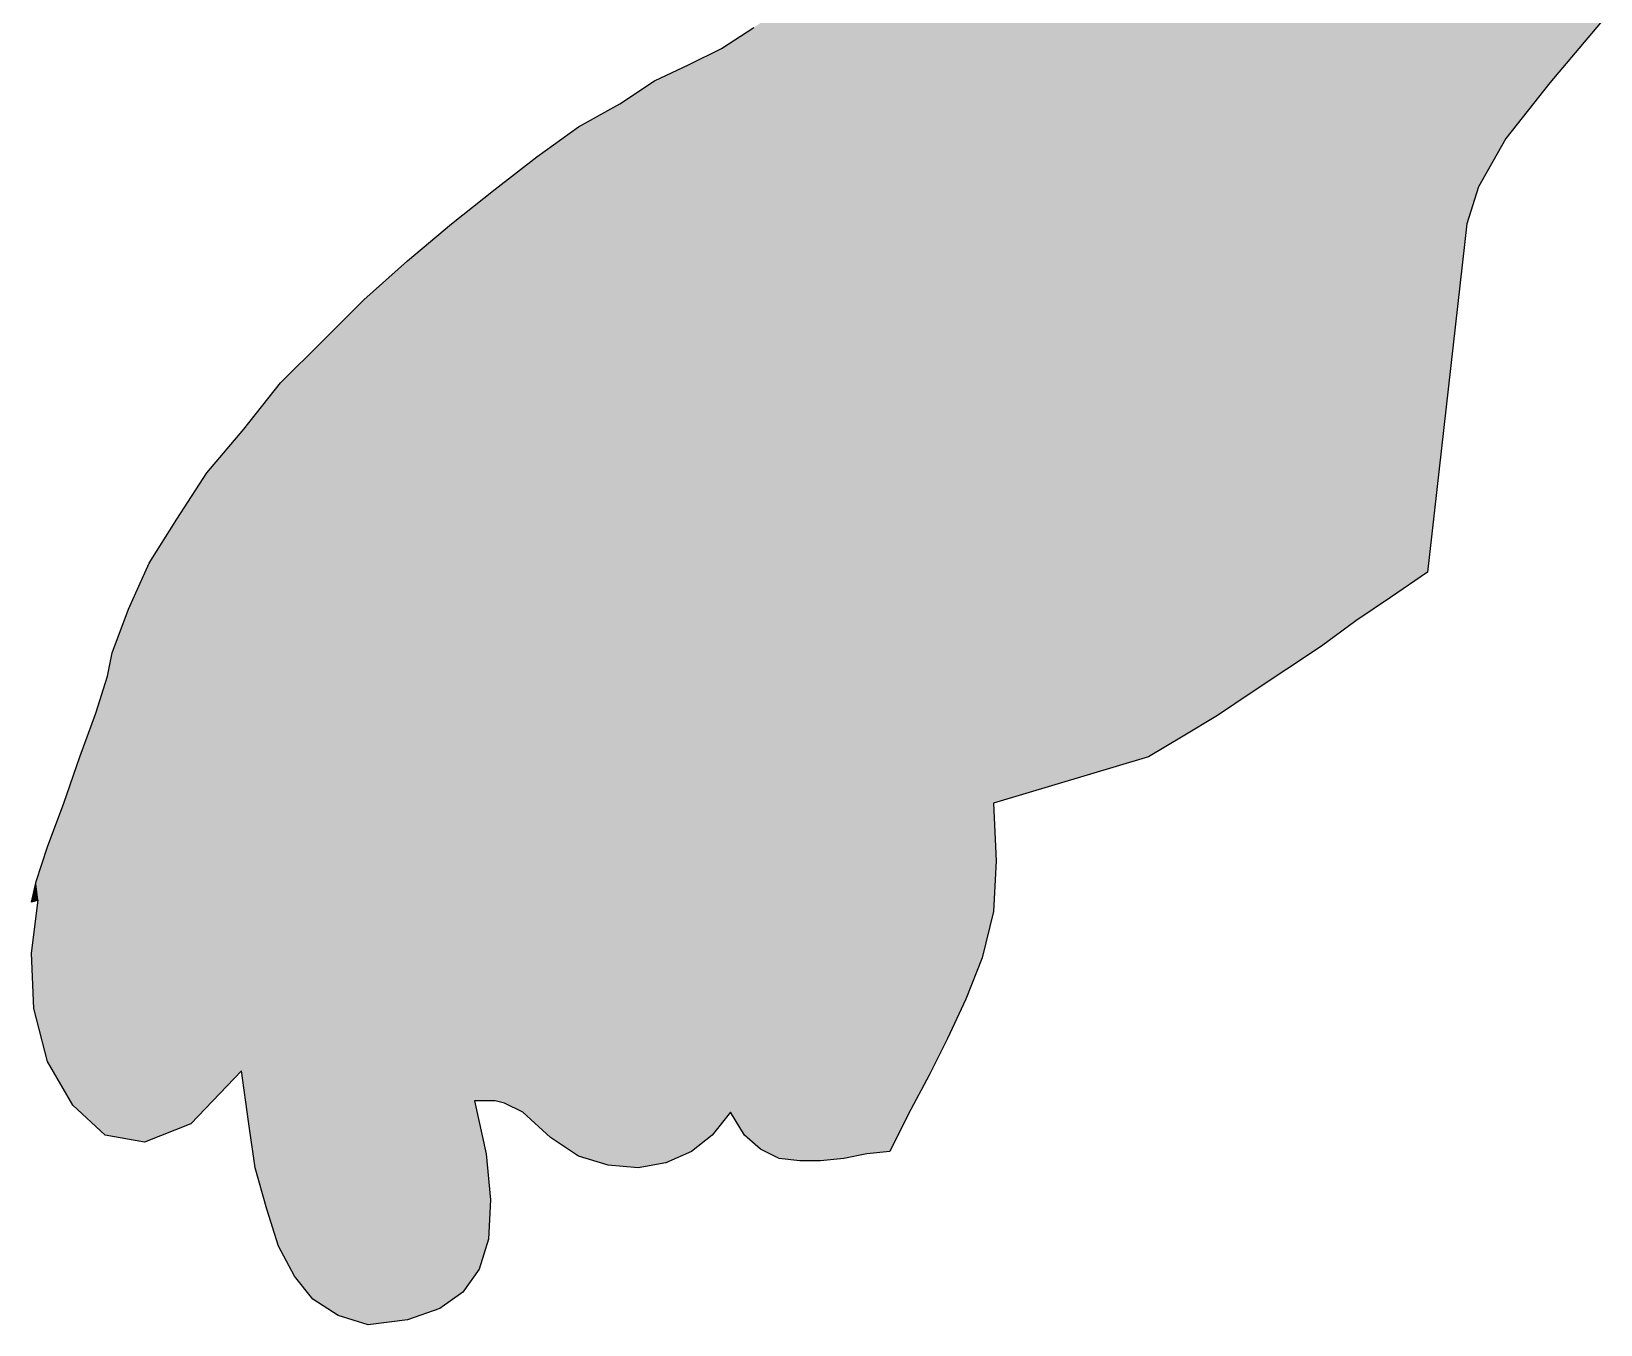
# Model space of a CAD drawing. Extents: x -73 to 16, y -2 to 165.
# Drawn here: x -72.85 to -59.81, y 75.49 to 86.23 of the extents above; entities that cross this region are included whole.
import ezdxf

# ---------------------------------------------------------------- set-up
doc = ezdxf.new("R2010")
doc.units = 0
doc.header["$LTSCALE"] = 25
doc.layers.get('0').update_dxf_attribs({"linetype": 'CONTINUOUS'})
doc.layers.add('7', color=7, linetype='CONTINUOUS')

# ---------------------------------------------------------------- blocks, each defined once
blk = doc.blocks.new('*U0')
for points in [[(-60.232, 85.805), (-60.27, 98.783), (-60.232, 98.862)], [(-60.232, 85.805), (-60.232, 98.862), (-59.81, 86.303)], [(-60.27, 85.756), (-60.596, 98.162), (-60.27, 98.783)], [(-60.27, 85.756), (-60.27, 98.783), (-60.232, 85.805)], [(-60.596, 85.344), (-60.825, 97.724), (-60.596, 98.162)], [(-60.596, 85.344), (-60.596, 98.162), (-60.27, 85.756)], [(-60.825, 84.942), (-60.883, 97.614), (-60.825, 97.724)], [(-60.825, 84.942), (-60.825, 97.724), (-60.596, 85.344)], [(-60.922, 84.635), (-61.248, 96.931), (-60.922, 97.542)], [(-60.883, 84.758), (-60.922, 97.542), (-60.883, 97.614)], [(-60.922, 84.635), (-60.922, 97.542), (-60.883, 84.758)], [(-60.883, 84.758), (-60.883, 97.614), (-60.825, 84.942)], [(-61.248, 81.74), (-61.477, 96.502), (-61.248, 96.931)], [(-61.248, 81.74), (-61.248, 96.931), (-60.922, 84.635)], [(-61.477, 81.583), (-61.554, 96.358), (-61.477, 96.502)], [(-61.477, 81.583), (-61.477, 96.502), (-61.248, 81.74)], [(-61.554, 81.53), (-61.842, 95.822), (-61.554, 96.358)], [(-61.554, 81.53), (-61.554, 96.358), (-61.477, 81.583)], [(-61.842, 81.338), (-62.053, 95.428), (-61.842, 95.822)], [(-61.842, 81.338), (-61.842, 95.822), (-61.554, 81.53)], [(-62.053, 81.183), (-62.129, 95.294), (-62.053, 95.428)], [(-62.053, 81.183), (-62.053, 95.428), (-61.842, 81.338)], [(-62.129, 81.127), (-62.417, 94.787), (-62.129, 95.294)], [(-62.129, 81.127), (-62.129, 95.294), (-62.053, 81.183)], [(-62.417, 80.935), (-62.609, 94.45), (-62.417, 94.787)], [(-62.417, 80.935), (-62.417, 94.787), (-62.129, 81.127)], [(-62.609, 80.808), (-62.705, 94.277), (-62.609, 94.45)], [(-62.609, 80.808), (-62.609, 94.45), (-62.417, 80.935)], [(-62.705, 80.744), (-62.992, 93.757), (-62.705, 94.277)], [(-62.705, 80.744), (-62.705, 94.277), (-62.609, 80.808)], [(-62.992, 80.552), (-63.107, 93.55), (-62.992, 93.757)], [(-62.992, 80.552), (-62.992, 93.757), (-62.705, 80.744)], [(-63.107, 80.483), (-63.279, 93.234), (-63.107, 93.55)], [(-63.107, 80.483), (-63.107, 93.55), (-62.992, 80.552)], [(-63.279, 80.379), (-63.394, 93.025), (-63.279, 93.234)], [(-63.279, 80.379), (-63.279, 93.234), (-63.107, 80.483)], [(-63.394, 80.311), (-63.394, 93.025), (-63.279, 80.379)], [(-63.394, 80.311), (-63.548, 89.96), (-63.394, 90.233)], [(-63.548, 80.218), (-63.567, 89.926), (-63.548, 89.96)], [(-63.548, 80.218), (-63.548, 89.96), (-63.394, 80.311)], [(-63.587, 80.201), (-63.759, 89.62), (-63.587, 89.895)], [(-63.567, 80.207), (-63.587, 89.895), (-63.567, 89.926)], [(-63.587, 80.201), (-63.587, 89.895), (-63.567, 80.207)], [(-63.567, 80.207), (-63.567, 89.926), (-63.548, 80.218)], [(-63.759, 80.15), (-63.912, 89.397), (-63.759, 89.62)], [(-63.759, 80.15), (-63.759, 89.62), (-63.587, 80.201)], [(-63.97, 80.086), (-64.046, 89.205), (-63.97, 89.313)], [(-63.931, 80.098), (-63.97, 89.313), (-63.931, 89.369)], [(-63.97, 80.086), (-63.97, 89.313), (-63.931, 80.098)], [(-63.912, 80.104), (-63.931, 89.369), (-63.912, 89.397)], [(-63.931, 80.098), (-63.931, 89.369), (-63.912, 80.104)], [(-63.912, 80.104), (-63.912, 89.397), (-63.759, 80.15)], [(-64.046, 80.064), (-64.161, 89.041), (-64.046, 89.205)], [(-64.046, 80.064), (-64.046, 89.205), (-63.97, 80.086)], [(-64.161, 80.029), (-64.2, 88.987), (-64.161, 89.041)], [(-64.161, 80.029), (-64.161, 89.041), (-64.046, 80.064)], [(-64.219, 80.012), (-64.296, 88.859), (-64.219, 88.962)], [(-64.2, 80.018), (-64.219, 88.962), (-64.2, 88.987)], [(-64.219, 80.012), (-64.219, 88.962), (-64.2, 80.018)], [(-64.2, 80.018), (-64.2, 88.987), (-64.161, 80.029)], [(-64.296, 79.989), (-64.41, 88.706), (-64.296, 88.859)], [(-64.296, 79.989), (-64.296, 88.859), (-64.219, 80.012)], [(-64.43, 79.949), (-64.545, 88.53), (-64.43, 88.68)], [(-64.41, 79.955), (-64.43, 88.68), (-64.41, 88.706)], [(-64.43, 79.949), (-64.43, 88.68), (-64.41, 79.955)], [(-64.41, 79.955), (-64.41, 88.706), (-64.296, 79.989)], [(-64.545, 79.915), (-64.679, 88.354), (-64.545, 88.53)], [(-64.545, 79.915), (-64.545, 88.53), (-64.43, 79.949)], [(-64.679, 79.875), (-64.832, 88.165), (-64.679, 88.354)], [(-64.679, 79.875), (-64.679, 88.354), (-64.545, 79.915)], [(-64.852, 78.923), (-64.928, 88.047), (-64.852, 88.141)], [(-64.832, 79.829), (-64.852, 88.141), (-64.832, 88.165)], [(-64.852, 79.823), (-64.852, 88.141), (-64.832, 79.829)], [(-64.832, 79.829), (-64.832, 88.165), (-64.679, 79.875)], [(-64.948, 78.539), (-65.082, 87.872), (-64.948, 88.025)], [(-64.928, 78.618), (-64.948, 88.025), (-64.928, 88.047)], [(-64.948, 78.539), (-64.948, 88.025), (-64.928, 78.618)], [(-64.928, 78.618), (-64.928, 88.047), (-64.852, 78.923)], [(-65.082, 78.194), (-65.196, 87.74), (-65.082, 87.872)], [(-65.082, 78.194), (-65.082, 87.872), (-64.948, 78.539)], [(-65.196, 77.95), (-65.235, 87.699), (-65.196, 87.74)], [(-65.196, 77.95), (-65.196, 87.74), (-65.082, 78.194)], [(-65.235, 77.869), (-65.388, 87.535), (-65.235, 87.699)], [(-65.235, 77.869), (-65.235, 87.699), (-65.196, 77.95)], [(-65.388, 77.562), (-65.465, 87.453), (-65.388, 87.535)], [(-65.388, 77.562), (-65.388, 87.535), (-65.235, 77.869)], [(-65.561, 77.236), (-65.714, 87.186), (-65.561, 87.35)], [(-65.465, 77.417), (-65.561, 87.35), (-65.465, 87.453)], [(-65.561, 77.236), (-65.561, 87.35), (-65.465, 77.417)], [(-65.465, 77.417), (-65.465, 87.453), (-65.388, 77.562)], [(-65.733, 76.928), (-65.906, 87.005), (-65.733, 87.166)], [(-65.714, 76.929), (-65.733, 87.166), (-65.714, 87.186)], [(-65.733, 76.928), (-65.733, 87.166), (-65.714, 76.929)], [(-65.714, 76.929), (-65.714, 87.186), (-65.561, 77.236)], [(-65.906, 76.911), (-66.001, 86.917), (-65.906, 87.005)], [(-65.906, 76.911), (-65.906, 87.005), (-65.733, 76.928)], [(-66.097, 76.872), (-66.289, 86.667), (-66.097, 86.833)], [(-66.001, 76.891), (-66.097, 86.833), (-66.001, 86.917)], [(-66.097, 76.872), (-66.097, 86.833), (-66.001, 76.891)], [(-66.001, 76.891), (-66.001, 86.917), (-65.906, 76.911)], [(-66.289, 76.852), (-66.462, 86.531), (-66.289, 86.667)], [(-66.289, 76.852), (-66.289, 86.667), (-66.097, 76.872)], [(-66.557, 76.863), (-66.634, 86.405), (-66.557, 86.456)], [(-66.462, 76.852), (-66.557, 86.456), (-66.462, 86.531)], [(-66.557, 76.863), (-66.557, 86.456), (-66.462, 76.852)], [(-66.462, 76.852), (-66.462, 86.531), (-66.289, 76.852)], [(-66.788, 76.949), (-66.845, 86.265), (-66.788, 86.303)], [(-66.634, 76.872), (-66.788, 86.303), (-66.634, 86.405)], [(-66.788, 76.949), (-66.788, 86.303), (-66.634, 76.872)], [(-66.634, 76.872), (-66.634, 86.405), (-66.557, 76.863)], [(-66.922, 77.064), (-67.037, 86.141), (-66.922, 86.215)], [(-66.845, 76.998), (-66.922, 86.215), (-66.845, 86.265)], [(-66.922, 77.064), (-66.922, 86.215), (-66.845, 76.998)], [(-66.845, 76.998), (-66.845, 86.265), (-66.788, 76.949)], [(-67.19, 77.064), (-67.362, 85.968), (-67.19, 86.054)], [(-67.114, 77.16), (-67.19, 86.054), (-67.114, 86.092)], [(-67.19, 77.064), (-67.19, 86.054), (-67.114, 77.16)], [(-67.037, 77.255), (-67.114, 86.092), (-67.037, 86.141)], [(-67.114, 77.16), (-67.114, 86.092), (-67.037, 77.255)], [(-67.037, 77.255), (-67.037, 86.141), (-66.922, 77.064)], [(-67.382, 76.921), (-67.574, 85.868), (-67.382, 85.958)], [(-67.362, 76.929), (-67.382, 85.958), (-67.362, 85.968)], [(-67.382, 76.921), (-67.382, 85.958), (-67.362, 76.929)], [(-67.362, 76.929), (-67.362, 85.968), (-67.19, 77.064)], [(-67.67, 76.818), (-67.804, 85.734), (-67.67, 85.823)], [(-67.574, 76.834), (-67.67, 85.823), (-67.574, 85.868)], [(-67.67, 76.818), (-67.67, 85.823), (-67.574, 76.834)], [(-67.574, 76.834), (-67.574, 85.868), (-67.382, 76.921)], [(-67.804, 76.795), (-67.957, 85.632), (-67.804, 85.734)], [(-67.804, 76.795), (-67.804, 85.734), (-67.67, 76.818)], [(-68.053, 76.815), (-68.302, 85.44), (-68.053, 85.579)], [(-67.957, 76.807), (-68.053, 85.579), (-67.957, 85.632)], [(-68.053, 76.815), (-68.053, 85.579), (-67.957, 76.807)], [(-67.957, 76.807), (-67.957, 85.632), (-67.804, 76.795)], [(-68.302, 76.891), (-68.532, 85.274), (-68.302, 85.44)], [(-68.302, 76.891), (-68.302, 85.44), (-68.053, 76.815)], [(-68.532, 77.045), (-68.647, 85.191), (-68.532, 85.274)], [(-68.532, 77.045), (-68.532, 85.274), (-68.302, 76.891)], [(-68.647, 77.15), (-68.762, 85.102), (-68.647, 85.191)], [(-68.647, 77.15), (-68.647, 85.191), (-68.532, 77.045)], [(-68.762, 77.255), (-68.916, 84.982), (-68.762, 85.102)], [(-68.762, 77.255), (-68.762, 85.102), (-68.647, 77.15)], [(-69.049, 77.351), (-69.069, 84.862), (-69.049, 84.877)], [(-69.031, 77.351), (-69.049, 84.877), (-69.031, 84.892)], [(-69.049, 77.351), (-69.049, 84.877), (-69.031, 77.351)], [(-68.992, 77.351), (-69.031, 84.892), (-68.992, 84.923)], [(-69.031, 77.351), (-69.031, 84.892), (-68.992, 77.351)], [(-68.916, 77.332), (-68.992, 84.923), (-68.916, 84.982)], [(-68.992, 77.351), (-68.992, 84.923), (-68.916, 77.332)], [(-68.916, 77.332), (-68.916, 84.982), (-68.762, 77.255)], [(-69.165, 75.897), (-69.261, 84.711), (-69.165, 84.786)], [(-69.126, 77.351), (-69.165, 84.786), (-69.126, 84.817)], [(-69.165, 77.351), (-69.165, 84.786), (-69.126, 77.351)], [(-69.069, 77.351), (-69.126, 84.817), (-69.069, 84.862)], [(-69.126, 77.351), (-69.126, 84.817), (-69.069, 77.351)], [(-69.069, 77.351), (-69.069, 84.862), (-69.049, 77.351)], [(-69.356, 75.693), (-69.452, 84.554), (-69.356, 84.635)], [(-69.261, 75.76), (-69.356, 84.635), (-69.261, 84.711)], [(-69.356, 75.693), (-69.356, 84.635), (-69.261, 75.76)], [(-69.261, 75.76), (-69.261, 84.711), (-69.165, 75.897)], [(-69.452, 75.626), (-69.721, 84.328), (-69.452, 84.554)], [(-69.452, 75.626), (-69.452, 84.554), (-69.356, 75.693)], [(-69.721, 75.53), (-70.047, 84.037), (-69.721, 84.328)], [(-69.721, 75.53), (-69.721, 84.328), (-69.452, 75.626)], [(-70.085, 75.503), (-70.296, 83.792), (-70.085, 84.002)], [(-70.047, 75.491), (-70.085, 84.002), (-70.047, 84.037)], [(-70.085, 75.503), (-70.085, 84.002), (-70.047, 75.491)], [(-70.047, 75.491), (-70.047, 84.037), (-69.721, 75.53)], [(-70.296, 75.568), (-70.43, 83.657), (-70.296, 83.792)], [(-70.296, 75.568), (-70.296, 83.792), (-70.085, 75.503)], [(-70.507, 75.703), (-70.66, 83.427), (-70.507, 83.58)], [(-70.43, 75.654), (-70.507, 83.58), (-70.43, 83.657)], [(-70.507, 75.703), (-70.507, 83.58), (-70.43, 75.654)], [(-70.43, 75.654), (-70.43, 83.657), (-70.296, 75.568)], [(-70.775, 76.107), (-70.794, 83.288), (-70.775, 83.313)], [(-70.66, 75.894), (-70.775, 83.313), (-70.66, 83.427)], [(-70.775, 76.107), (-70.775, 83.313), (-70.66, 75.894)], [(-70.66, 75.894), (-70.66, 83.427), (-70.507, 75.703)], [(-70.794, 76.143), (-70.89, 83.168), (-70.794, 83.288)], [(-70.794, 76.143), (-70.794, 83.288), (-70.775, 76.107)], [(-70.986, 76.795), (-71.043, 82.977), (-70.986, 83.048)], [(-70.89, 76.45), (-70.986, 83.048), (-70.89, 83.168)], [(-70.986, 76.795), (-70.986, 83.048), (-70.89, 76.45)], [(-70.89, 76.45), (-70.89, 83.168), (-70.794, 76.143)], [(-71.082, 77.461), (-71.101, 82.906), (-71.082, 82.929)], [(-71.043, 77.178), (-71.082, 82.929), (-71.043, 82.977)], [(-71.082, 77.461), (-71.082, 82.929), (-71.043, 77.178)], [(-71.043, 77.178), (-71.043, 82.977), (-70.986, 76.795)], [(-71.101, 77.6), (-71.388, 82.565), (-71.101, 82.906)], [(-71.101, 77.6), (-71.101, 82.906), (-71.082, 77.461)], [(-71.388, 77.3), (-71.522, 82.359), (-71.388, 82.565)], [(-71.388, 77.3), (-71.388, 82.565), (-71.101, 77.6)], [(-71.522, 77.16), (-71.638, 82.181), (-71.522, 82.359)], [(-71.522, 77.16), (-71.522, 82.359), (-71.388, 77.3)], [(-71.638, 77.113), (-71.868, 81.817), (-71.638, 82.181)], [(-71.638, 77.113), (-71.638, 82.181), (-71.522, 77.16)], [(-71.868, 77.021), (-71.906, 81.733), (-71.868, 81.817)], [(-71.868, 77.021), (-71.868, 81.817), (-71.638, 77.113)], [(-71.906, 77.006), (-72.04, 81.433), (-71.906, 81.733)], [(-71.906, 77.006), (-71.906, 81.733), (-71.868, 77.021)], [(-72.04, 77.03), (-72.174, 81.07), (-72.04, 81.433)], [(-72.04, 77.03), (-72.04, 81.433), (-71.906, 77.006)], [(-72.174, 77.054), (-72.213, 80.878), (-72.174, 81.07)], [(-72.174, 77.054), (-72.174, 81.07), (-72.04, 77.03)], [(-72.213, 77.06), (-72.232, 80.818), (-72.213, 80.878)], [(-72.213, 77.06), (-72.213, 80.878), (-72.174, 77.054)], [(-72.232, 77.064), (-72.309, 80.571), (-72.232, 80.818)], [(-72.232, 77.064), (-72.232, 80.818), (-72.213, 77.06)], [(-72.309, 77.135), (-72.443, 80.207), (-72.309, 80.571)], [(-72.309, 77.135), (-72.309, 80.571), (-72.232, 77.064)], [(-72.443, 77.26), (-72.5, 80.043), (-72.443, 80.207)], [(-72.443, 77.26), (-72.443, 80.207), (-72.309, 77.135)], [(-72.5, 77.313), (-72.577, 79.823), (-72.5, 80.043)], [(-72.5, 77.313), (-72.5, 80.043), (-72.443, 77.26)], [(-72.577, 77.445), (-72.711, 79.459), (-72.577, 79.823)], [(-72.577, 77.445), (-72.577, 79.823), (-72.5, 77.313)], [(-64.852, 78.923), (-64.852, 79.823), (-64.832, 79.344)], [(-72.711, 77.677), (-72.788, 79.23), (-72.711, 79.459)], [(-72.711, 77.677), (-72.711, 79.459), (-72.577, 77.445)], [(-72.807, 79.012), (-72.826, 79.087), (-72.807, 79.172)], [(-72.788, 79.018), (-72.807, 79.172), (-72.788, 79.23)], [(-72.807, 79.012), (-72.807, 79.172), (-72.788, 79.018)], [(-72.788, 77.97), (-72.788, 79.23), (-72.711, 77.677)], [(-72.826, 79.005), (-72.846, 78.999), (-72.826, 79.087)], [(-72.826, 79.005), (-72.826, 79.087), (-72.807, 79.012)], [(-72.788, 77.97), (-72.807, 78.869), (-72.788, 79.018)], [(-72.807, 78.045), (-72.826, 78.726), (-72.807, 78.869)], [(-72.807, 78.045), (-72.807, 78.869), (-72.788, 77.97)], [(-72.826, 78.118), (-72.846, 78.577), (-72.826, 78.726)], [(-72.826, 78.118), (-72.826, 78.726), (-72.807, 78.045)], [(-69.165, 75.897), (-69.165, 77.351), (-69.126, 75.952)], [(-69.126, 75.952), (-69.165, 77.351), (-69.126, 77.174)], [(-69.126, 75.952), (-69.126, 77.174), (-69.069, 76.138)], [(-69.069, 76.138), (-69.126, 77.174), (-69.069, 76.911)], [(-69.069, 76.138), (-69.069, 76.911), (-69.049, 76.201)], [(-69.049, 76.201), (-69.069, 76.911), (-69.049, 76.715)], [(-69.049, 76.201), (-69.049, 76.715), (-69.031, 76.527)]]:
    blk.add_solid(points)

msp = doc.modelspace()

# ---------------------------------------------------------------- linework, layer by layer
at = {"layer": '7', "linetype": 'CONTINUOUS'}
msp.add_lwpolyline([(-59.81, 86.303), (-60.232, 85.805), (-60.596, 85.344), (-60.825, 84.942), (-60.922, 84.635), (-61.248, 81.74), (-61.554, 81.53), (-61.842, 81.338), (-62.129, 81.127), (-62.417, 80.935), (-62.705, 80.744), (-62.992, 80.552), (-63.279, 80.379), (-63.567, 80.207), (-64.852, 79.823), (-64.832, 79.344), (-64.852, 78.923), (-64.948, 78.539), (-65.082, 78.194), (-65.235, 77.869), (-65.388, 77.562), (-65.561, 77.236), (-65.714, 76.929), (-65.906, 76.911), (-66.097, 76.872), (-66.289, 76.852), (-66.462, 76.852), (-66.634, 76.872), (-66.788, 76.949), (-66.922, 77.064), (-67.037, 77.255), (-67.19, 77.064), (-67.362, 76.929), (-67.574, 76.834), (-67.804, 76.795), (-68.053, 76.815), (-68.302, 76.891), (-68.532, 77.045), (-68.762, 77.255), (-68.916, 77.332), (-68.992, 77.351), (-69.049, 77.351), (-69.165, 77.351), (-69.069, 76.911), (-69.031, 76.527), (-69.049, 76.201), (-69.126, 75.952), (-69.261, 75.76), (-69.452, 75.626), (-69.721, 75.53), (-70.047, 75.491), (-70.296, 75.568), (-70.507, 75.703), (-70.66, 75.894), (-70.794, 76.143), (-70.89, 76.45), (-70.986, 76.795), (-71.043, 77.178), (-71.101, 77.6), (-71.522, 77.16), (-71.906, 77.006), (-72.232, 77.064), (-72.5, 77.313), (-72.711, 77.677), (-72.826, 78.118), (-72.846, 78.577), (-72.788, 79.018), (-72.846, 78.999), (-72.807, 79.172), (-72.711, 79.459), (-72.577, 79.823), (-72.443, 80.207), (-72.309, 80.571), (-72.213, 80.878), (-72.174, 81.07), (-72.04, 81.433), (-71.868, 81.817), (-71.638, 82.181), (-71.388, 82.565), (-71.082, 82.929), (-70.775, 83.313), (-70.43, 83.657), (-70.085, 84.002), (-69.721, 84.328), (-69.356, 84.635), (-68.992, 84.923), (-68.647, 85.191), (-68.302, 85.44), (-67.957, 85.632), (-67.67, 85.823), (-67.382, 85.958), (-67.114, 86.092), (-66.845, 86.265)], dxfattribs=at)

# ---------------------------------------------------------------- block references
msp.add_blockref('*U0', (0, 0))

doc.saveas('drawing.dxf')
